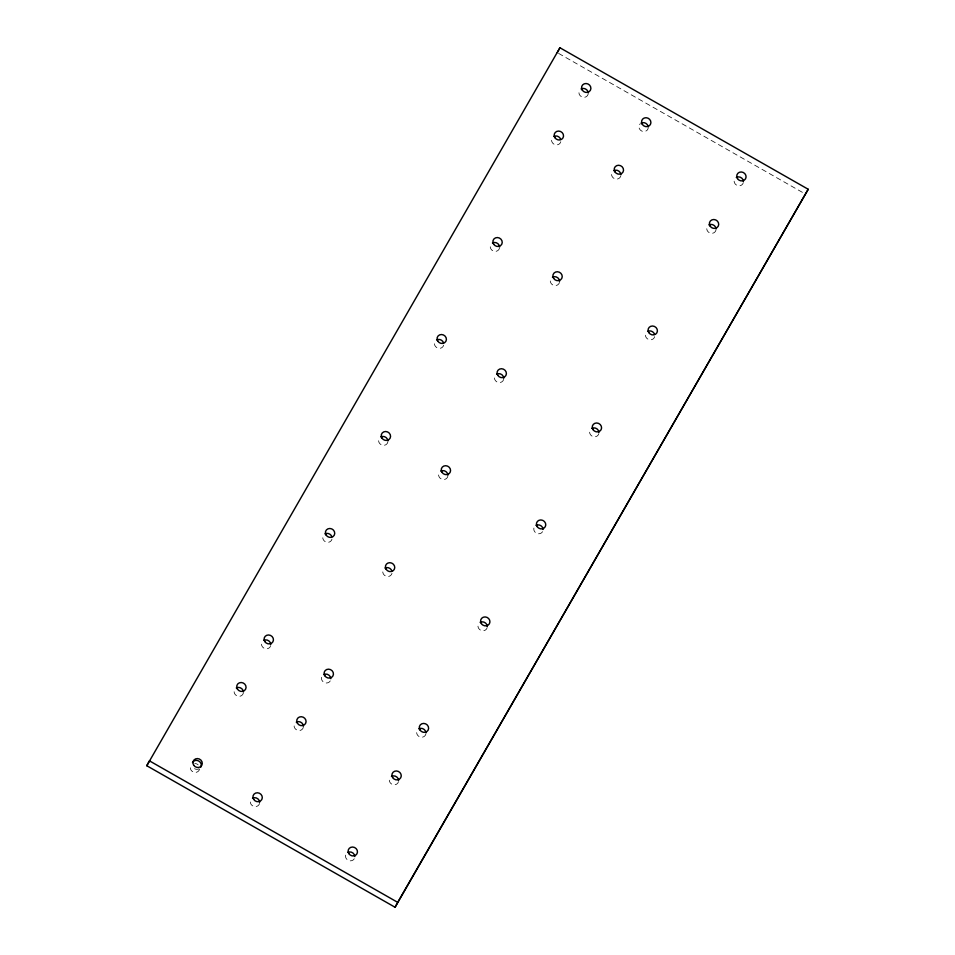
<?xml version="1.0" encoding="UTF-8"?>
<svg xmlns="http://www.w3.org/2000/svg" width="955" height="955" viewBox="0 0 955 955"><rect width="100%" height="100%" fill="white"/><g stroke="black" fill="none" stroke-linecap="round" stroke-linejoin="round"><path stroke-width="0.72" stroke-dasharray="4.78 3.58" d="M558.58 53.385L803 192.695M259.545 803.442A4.763 4.393 28.3 0 1 253.35 806.223A4.763 4.393 28.3 0 1 250.843 799.789M354.293 858.748A4.763 4.393 28.3 0 1 347.966 860.192A4.763 4.393 28.3 0 1 346.02 854.033M398.51 781.62A4.763 4.393 28.3 0 1 391.753 784.139A4.763 4.393 28.3 0 1 390.511 777.072M303.332 727.376A4.763 4.393 28.3 0 1 297.136 730.157A4.763 4.393 28.3 0 1 294.629 723.723M243.322 693.175A4.763 4.393 28.3 0 1 236.565 695.682A4.763 4.393 28.3 0 1 235.324 688.615M330.263 680.903A4.763 4.393 28.3 0 1 323.936 682.348A4.763 4.393 28.3 0 1 321.99 676.188M425.87 734.085A4.763 4.393 28.3 0 1 419.126 736.591A4.763 4.393 28.3 0 1 417.884 729.525M391.992 573.346A4.763 4.393 28.3 0 1 385.808 576.128A4.763 4.393 28.3 0 1 383.289 569.693M487.181 627.602A4.763 4.393 28.3 0 1 480.986 630.384A4.763 4.393 28.3 0 1 478.479 623.949M447.823 476.366A4.763 4.393 28.3 0 1 441.628 479.159A4.763 4.393 28.3 0 1 439.121 472.713M542.583 531.684A4.763 4.393 28.3 0 1 535.731 532.783A4.763 4.393 28.3 0 1 535.015 526.062M598.833 433.642A4.763 4.393 28.3 0 1 592.076 436.149A4.763 4.393 28.3 0 1 590.835 429.082M503.655 379.386A4.763 4.393 28.3 0 1 496.898 381.905A4.763 4.393 28.3 0 1 495.657 374.838M559.487 282.405A4.763 4.393 28.3 0 1 552.73 284.924A4.763 4.393 28.3 0 1 551.489 277.857M654.664 336.661A4.763 4.393 28.3 0 1 648.469 339.443A4.763 4.393 28.3 0 1 645.962 333.009M620.786 175.923A4.763 4.393 28.3 0 1 614.59 178.704A4.763 4.393 28.3 0 1 612.083 172.27M715.964 230.167A4.763 4.393 28.3 0 1 709.219 232.686A4.763 4.393 28.3 0 1 707.977 225.619M743.336 182.632A4.763 4.393 28.3 0 1 736.58 185.139A4.763 4.393 28.3 0 1 735.338 178.072M648.266 127.23A4.763 4.393 28.3 0 1 641.963 131.169A4.763 4.393 28.3 0 1 640.16 123.828M588.149 94.187A4.763 4.393 28.3 0 1 581.392 96.694A4.763 4.393 28.3 0 1 580.163 89.627M560.788 141.722A4.763 4.393 28.3 0 1 554.031 144.229A4.763 4.393 28.3 0 1 552.79 137.162M199.535 769.241A4.763 4.393 28.3 0 1 193.34 772.022A4.763 4.393 28.3 0 1 190.833 765.588M194.796 763.475A4.763 4.393 28.3 0 1 198.163 764.883M499.477 248.204A4.763 4.393 28.3 0 1 493.281 250.998A4.763 4.393 28.3 0 1 490.775 244.552M443.657 345.185A4.763 4.393 28.3 0 1 436.901 347.704A4.763 4.393 28.3 0 1 435.659 340.637M387.826 442.165A4.763 4.393 28.3 0 1 381.069 444.684A4.763 4.393 28.3 0 1 379.827 437.617M331.994 539.145A4.763 4.393 28.3 0 1 325.798 541.939A4.763 4.393 28.3 0 1 323.291 535.492M270.695 645.64A4.763 4.393 28.3 0 1 263.938 648.147A4.763 4.393 28.3 0 1 262.697 641.08M199.118 768.799A4.763 4.393 28.3 0 1 194.438 768.656"/><path stroke-width="1.43" d="M146.784 765.731L149.422 760.837L397.71 902.356L395.072 907.25L146.784 765.731L559.928 47.75L808.216 189.269L395.072 907.25M557.29 52.644L559.928 47.75M397.71 902.356L808.216 189.269M252.49 798.201A4.763 4.393 28.3 0 1 259.653 802.284M347.668 852.445A4.763 4.393 28.3 0 1 354.83 856.54M391.455 776.391A4.763 4.393 28.3 0 1 398.617 780.474M296.277 722.135A4.763 4.393 28.3 0 1 303.439 726.218M236.267 687.934A4.763 4.393 28.3 0 1 243.441 692.017M323.638 674.6A4.763 4.393 28.3 0 1 330.812 678.683M418.815 728.844A4.763 4.393 28.3 0 1 425.99 732.927M384.949 568.106A4.763 4.393 28.3 0 1 391.908 571.03M480.126 622.362A4.763 4.393 28.3 0 1 487.289 626.444M440.768 471.125A4.763 4.393 28.3 0 1 447.943 475.22M535.958 525.381A4.763 4.393 28.3 0 1 543.12 529.464M591.778 428.401A4.763 4.393 28.3 0 1 598.952 432.484M496.6 374.157A4.763 4.393 28.3 0 1 503.774 378.24M552.432 277.177A4.763 4.393 28.3 0 1 559.594 281.259M647.609 331.421A4.763 4.393 28.3 0 1 654.569 334.346M613.731 170.682A4.763 4.393 28.3 0 1 620.905 174.765M708.908 224.938A4.763 4.393 28.3 0 1 716.083 229.021M736.281 177.391A4.763 4.393 28.3 0 1 743.444 181.486M641.103 123.147A4.763 4.393 28.3 0 1 648.063 126.072M581.094 88.946A4.763 4.393 28.3 0 1 588.268 93.029M553.733 136.481A4.763 4.393 28.3 0 1 560.692 139.406M492.434 242.976A4.763 4.393 28.3 0 1 499.596 247.059M436.602 339.956A4.763 4.393 28.3 0 1 443.562 342.869M380.77 436.936A4.763 4.393 28.3 0 1 387.933 441.019M324.939 533.905A4.763 4.393 28.3 0 1 331.898 536.829M263.64 640.399A4.763 4.393 28.3 0 1 270.802 644.482M192.492 762.496A4.763 4.393 28.3 0 1 198.819 761.051A4.763 4.393 28.3 0 1 200.765 767.211M253.648 799.359A4.763 4.393 28.3 0 0 261.754 799.61A4.763 4.393 28.3 0 0 257.444 792.769A4.763 4.393 28.3 0 0 253.648 799.359M348.826 853.615A4.763 4.393 28.3 0 0 356.931 853.854A4.763 4.393 28.3 0 0 352.622 847.025A4.763 4.393 28.3 0 0 348.826 853.615M392.612 777.549A4.763 4.393 28.3 0 0 400.718 777.788A4.763 4.393 28.3 0 0 396.409 770.96A4.763 4.393 28.3 0 0 392.612 777.549M297.435 723.305A4.763 4.393 28.3 0 0 305.54 723.544A4.763 4.393 28.3 0 0 301.231 716.716A4.763 4.393 28.3 0 0 297.435 723.305M237.425 689.104A4.763 4.393 28.3 0 0 245.531 689.343A4.763 4.393 28.3 0 0 241.221 682.515A4.763 4.393 28.3 0 0 237.425 689.104M324.807 675.758A4.763 4.393 28.3 0 0 332.901 676.009A4.763 4.393 28.3 0 0 328.592 669.168A4.763 4.393 28.3 0 0 324.807 675.758M419.985 730.014A4.763 4.393 28.3 0 0 428.079 730.253A4.763 4.393 28.3 0 0 423.769 723.424A4.763 4.393 28.3 0 0 419.985 730.014M386.107 569.276A4.763 4.393 28.3 0 0 394.212 569.514A4.763 4.393 28.3 0 0 389.891 562.686A4.763 4.393 28.3 0 0 386.107 569.276M481.284 623.52A4.763 4.393 28.3 0 0 489.39 623.77A4.763 4.393 28.3 0 0 485.08 616.93A4.763 4.393 28.3 0 0 481.284 623.52M441.938 472.295A4.763 4.393 28.3 0 0 450.032 472.534A4.763 4.393 28.3 0 0 445.722 465.706A4.763 4.393 28.3 0 0 441.938 472.295M537.116 526.539A4.763 4.393 28.3 0 0 545.221 526.79A4.763 4.393 28.3 0 0 540.9 519.95A4.763 4.393 28.3 0 0 537.116 526.539M592.948 429.559A4.763 4.393 28.3 0 0 601.041 429.81A4.763 4.393 28.3 0 0 596.732 422.981A4.763 4.393 28.3 0 0 592.948 429.559M497.758 375.315A4.763 4.393 28.3 0 0 505.864 375.554A4.763 4.393 28.3 0 0 501.554 368.726A4.763 4.393 28.3 0 0 497.758 375.315M553.59 278.335A4.763 4.393 28.3 0 0 561.695 278.574A4.763 4.393 28.3 0 0 557.386 271.745A4.763 4.393 28.3 0 0 553.59 278.335M648.767 332.579A4.763 4.393 28.3 0 0 656.873 332.829A4.763 4.393 28.3 0 0 652.563 326.001A4.763 4.393 28.3 0 0 648.767 332.579M614.901 171.852A4.763 4.393 28.3 0 0 622.994 172.091A4.763 4.393 28.3 0 0 618.685 165.263A4.763 4.393 28.3 0 0 614.901 171.852M710.078 226.096A4.763 4.393 28.3 0 0 718.172 226.335A4.763 4.393 28.3 0 0 713.863 219.507A4.763 4.393 28.3 0 0 710.078 226.096M737.439 178.561A4.763 4.393 28.3 0 0 745.545 178.8A4.763 4.393 28.3 0 0 741.235 171.972A4.763 4.393 28.3 0 0 737.439 178.561M642.261 124.305A4.763 4.393 28.3 0 0 650.367 124.556A4.763 4.393 28.3 0 0 646.058 117.716A4.763 4.393 28.3 0 0 642.261 124.305M582.264 90.104A4.763 4.393 28.3 0 0 590.357 90.355A4.763 4.393 28.3 0 0 586.048 83.515A4.763 4.393 28.3 0 0 582.264 90.104M554.891 137.651A4.763 4.393 28.3 0 0 562.996 137.89A4.763 4.393 28.3 0 0 558.687 131.062A4.763 4.393 28.3 0 0 554.891 137.651M193.638 765.158A4.763 4.393 28.3 0 0 201.744 765.409A4.763 4.393 28.3 0 0 197.434 758.568A4.763 4.393 28.3 0 0 193.638 765.158M264.798 641.557A4.763 4.393 28.3 0 0 272.903 641.808A4.763 4.393 28.3 0 0 268.594 634.968A4.763 4.393 28.3 0 0 264.798 641.557M326.097 535.075A4.763 4.393 28.3 0 0 334.202 535.313A4.763 4.393 28.3 0 0 329.893 528.485A4.763 4.393 28.3 0 0 326.097 535.075M381.928 438.094A4.763 4.393 28.3 0 0 390.034 438.333A4.763 4.393 28.3 0 0 385.725 431.505A4.763 4.393 28.3 0 0 381.928 438.094M437.76 341.114A4.763 4.393 28.3 0 0 445.866 341.353A4.763 4.393 28.3 0 0 441.556 334.525A4.763 4.393 28.3 0 0 437.76 341.114M493.592 244.134A4.763 4.393 28.3 0 0 501.697 244.373A4.763 4.393 28.3 0 0 497.376 237.544A4.763 4.393 28.3 0 0 493.592 244.134"/></g></svg>
